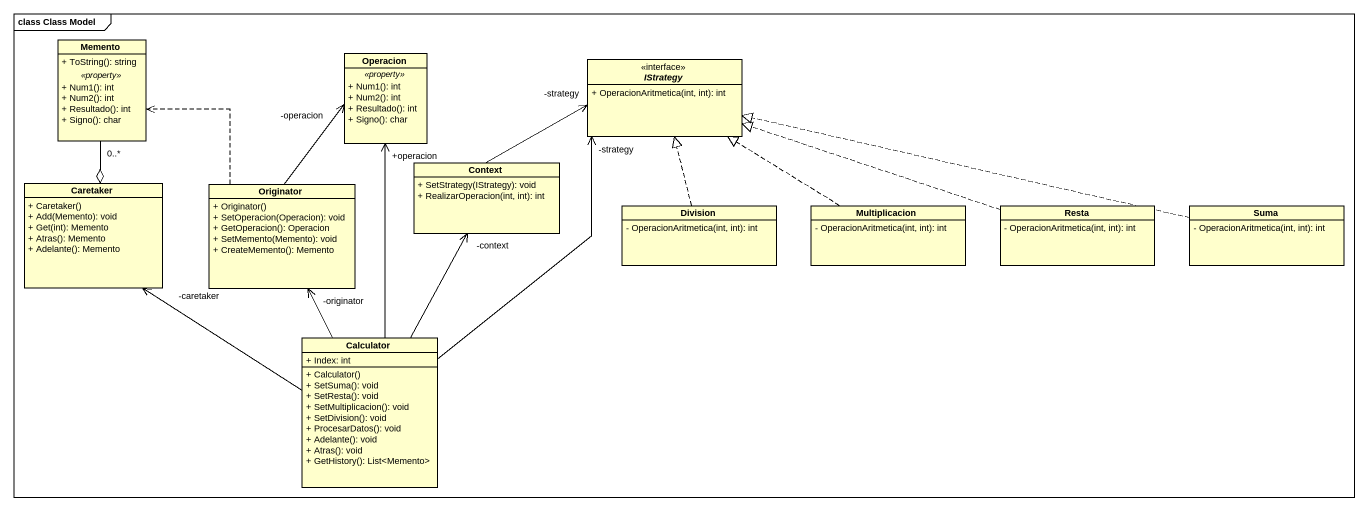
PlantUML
@startuml
mainframe class Class Model
hide circle
hide empty members
skinparam classAttributeIconSize 0
class Memento {
  + ToString(): string
  .. <<property>> ..
  + Num1(): int
  + Num2(): int
  + Resultado(): int
  + Signo(): char
}
class Operacion {
  .. <<property>> ..
  + Num1(): int
  + Num2(): int
  + Resultado(): int
  + Signo(): char
}
interface IStrategy {
  + OperacionAritmetica(int, int): int
}
class Context {
  + SetStrategy(IStrategy): void
  + RealizarOperacion(int, int): int
}
class Caretaker {
  + Caretaker()
  + Add(Memento): void
  + Get(int): Memento
  + Atras(): Memento
  + Adelante(): Memento
}
class Originator {
  + Originator()
  + SetOperacion(Operacion): void
  + GetOperacion(): Operacion
  + SetMemento(Memento): void
  + CreateMemento(): Memento
}
class Division {
  - OperacionAritmetica(int, int): int
}
class Multiplicacion {
  - OperacionAritmetica(int, int): int
}
class Resta {
  - OperacionAritmetica(int, int): int
}
class Suma {
  - OperacionAritmetica(int, int): int
}
class Calculator {
  + Index: int
  + Calculator()
  + SetSuma(): void
  + SetResta(): void
  + SetMultiplicacion(): void
  + SetDivision(): void
  + ProcesarDatos(): void
  + Adelante(): void
  + Atras(): void
  + GetHistory(): List<Memento>
}
Memento "0..*" --o Caretaker
Context -right-> "-strategy" IStrategy
Originator .up.> Memento
Originator -up-> "-operacion" Operacion
Division .up.|> IStrategy
Multiplicacion .up.|> IStrategy
Resta .left.|> IStrategy
Suma .left.|> IStrategy
Calculator -up-> "+operacion" Operacion
Calculator -up-> "-strategy" IStrategy
Calculator -up-> "-context" Context
Calculator -up-> "-caretaker" Caretaker
Calculator -up-> "-originator" Originator
@enduml
